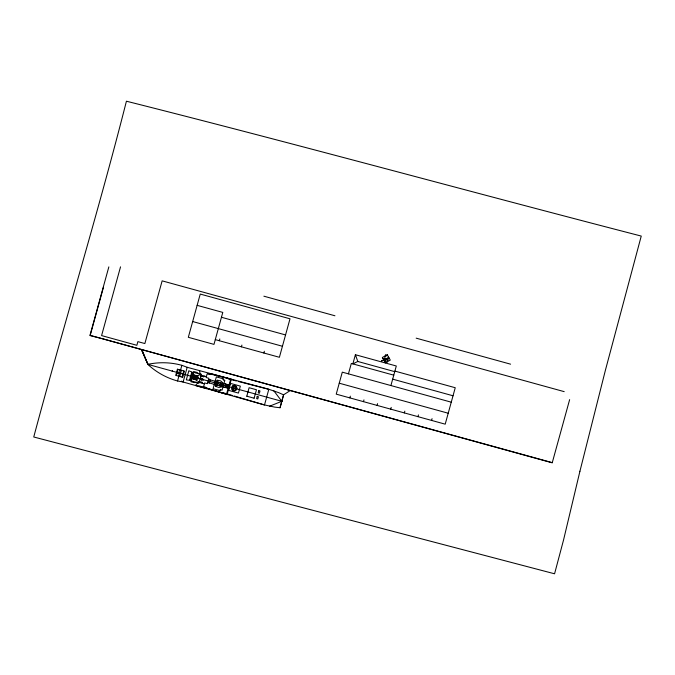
<?xml version="1.0" encoding="UTF-8"?>
<svg xmlns="http://www.w3.org/2000/svg" width="675" height="675" viewBox="0 0 675 675"><rect width="100%" height="100%" fill="white"/><g stroke="black" fill="none" stroke-linecap="round" stroke-linejoin="round"><path stroke-width="1.01" d="M226.8 387.399L227.872 386.421L227.45 385.037M283.593 394.833L280.032 407.742L274.801 407.126L264.499 404.949L183.127 382.016L177.55 380.987A71.634 71.55 -60.8 0 1 147.783 364.357A71.634 71.55 -88.4 0 1 181.87 365.318L187.186 367.293L268.819 389.281L278.783 392.69L283.593 394.833L280.032 407.742M178.47 372.144L178.132 373.385M386.117 358.737L385.189 362.526L384.176 360.323L385.568 354.645L386.243 356.113M195.109 377.798L195.32 377.055L196.197 377.663L195.143 377.73M103.52 287.052L90.205 335.374L552.217 462.839L569.641 399.625M108.844 266.887L89.927 335.534L100.837 338.302M120.53 266.853L101.588 335.585L136.873 345.305L137.877 341.634L144.863 343.558L162.143 280.851L564.199 391.643M176.31 375.519L178.006 369.377M178.588 376.152L180.284 370.001M177.55 380.987L178.9 376.085M180.52 370.212L181.87 365.318M179.744 376.464L181.432 370.322M182.09 377.114L183.786 370.972M187.186 367.293L183.127 382.016L181.415 381.139M189.557 380.101L191.725 372.229M191.354 380.033L190.898 381.704L194.088 382.582L196.813 382.337M193.236 373.207L193.7 371.537L196.889 372.414L199.868 374.473L199.724 374.996M192.443 376.658L192.974 374.718L195.379 375.384L195.151 376.211M196.248 378.996L196.906 376.608M199.564 370.626L200.002 373.41L201.344 374.288L198.872 383.257L197.277 383.332L195.463 385.493L206.736 388.657L206.955 387.872L203.639 386.488L204.618 382.919L207.419 383.695L208.912 378.295L206.111 377.519L207.09 373.958L210.642 374.465L210.862 373.68L230.707 379.021L229.07 384.969M197.699 382.345L199.361 381.476L202.373 382.303L202.129 383.181M200.846 379.164L202.103 379.325L200.737 378.945L202.103 379.325L201.665 379.392M201.015 379.392L201.623 380.025L203.546 379.561L201.319 378.278L200.703 378.54L200.897 379.823L200.543 379.105L203.47 379.856L202.23 379.519L201.623 380.025M201.201 378.709L201.319 378.278L200.652 378.717L203.546 379.561L202.306 379.223L202.053 378.481M204.103 376.026L203.858 376.903L200.846 376.068L199.969 374.119L193.48 372.338L192.291 372.946L190.409 379.772L191.118 380.911L197.606 382.7L199.361 381.476M219.333 340.732L219.822 338.977M209.334 382.987L210.187 379.882M215.882 386.454C213.967 384.674 215.038 380.801 217.586 380.253L220.607 380.869L222.817 382.759L223.374 385.189L221.653 386.986L218.784 387.467L215.882 386.454L216.312 384.868L215.131 383.012M215.182 382.835L217.148 381.839L217.586 380.253M216.81 385.079L217.679 381.915M217.384 385.332L218.303 381.991M219.611 385.965L220.548 382.59M216.312 384.868L221.079 386.117L221.881 383.214L217.148 381.839M220.725 389.762L220.455 390.741L213.097 388.716L216.354 376.886L223.712 378.911L223.442 379.898L224.826 380.278L222.1 390.142L220.725 389.762L219.274 390.42M221.079 386.117L221.957 385.661L222.404 384.05L221.881 383.214M226.125 385.94L226.285 385.374M227.213 386.859L227.374 386.286M227.812 387.695L228.471 385.307M228.15 388.285L226.513 394.242L205.715 387.88M241.422 346.823L241.903 345.068M232.411 389.88L233.542 385.779L236.047 386.826L235.626 389.787L235.094 390.268L232.411 389.88L232.715 386.598L233.542 385.779M233.297 390.007L234.368 386.125M235.094 390.268L236.047 386.826M246.797 396.191L249.1 387.72L256.475 389.753L254.112 398.208M263.866 353.008L264.355 351.253M348.443 373.849L351.312 363.462L393.778 375.165M390.909 385.552L396.301 365.993L355.396 354.721L352.865 363.892L357.801 361.471L394.74 371.647M349.852 397.896L350.342 396.141M363.479 401.65L363.96 399.887M385.762 360.129L385.214 362.112L386.834 362.559L388.479 356.611M377.097 405.397L377.578 403.642M390.715 409.151L391.205 407.396M404.342 412.906L404.823 411.151M417.96 416.661L418.441 414.906M431.578 420.415L432.068 418.66M221.957 385.661L223.02 385.087L222.404 384.05M191.303 379.628L193.354 377.688M192.788 378.447L196.324 379.949L192.755 378.473L195.758 379.299M283.475 394.867L290.157 390.623M222.758 385.518L223.374 385.189L223.012 384.581M177.981 372.262L178.799 372.49L178.268 373.418M226.707 384.826L225.636 385.805L226.058 387.197M269.62 406.19L281.812 401.288L273.856 390.833M195.48 376.591L198.855 375.435M196.577 376.11C186.595 373.621 205.208 377.291 193.632 375.233M147.926 364.39L141.463 349.591L147.926 364.39L141.91 349.709M223.847 387.096L228.876 387.982M207.9 373.418L231.306 379.181L227.112 394.411L208.06 388.589M228.175 378.869L236.301 380.953M238.334 381.476L268.819 389.281L264.499 404.949L234.326 396.039M101.841 338.58L552.285 462.62M263.874 296.19L334.943 315.773M416.171 338.158L510.587 364.179M197.134 305.345L222.792 312.407L213.983 344.377L188.325 337.306L200.247 294.064L290.005 318.794L279.399 357.286L215.291 339.618M382.447 358.374L388.395 360.011M221.451 317.267L285.559 334.935M394.9 371.098L455.245 387.728L445.205 424.17L336.234 394.141L342.293 372.153L451.263 402.182M192.67 321.545L282.437 346.258M392.673 379.148L453.026 395.778M339.247 383.198L448.217 413.227M193.379 372.684L188.823 370.761L186.317 379.873L191.211 380.557M201.091 375.19L206.347 376.642M179.828 370.052L181.575 370.533M223.923 383.552L230.15 385.273L230.656 383.451L240.351 386.125L238.435 393.069L228.741 390.403L229.238 388.581L223.003 386.868M208.592 379.443L215.148 381.248M229.534 385.594L224.758 383.788M192.898 376.675L195.286 377.333M147.783 364.357L190.637 376.161M191.346 376.355L227.872 386.421M228.142 386.497L281.99 401.338M178.225 373.157L179.305 373.452M179.213 373.68L177.77 373.03M207.74 382.548L214.296 384.353M191.903 378.599L194.307 379.266M199.117 382.354L204.382 383.805M246.772 396.183L254.137 398.216M222.252 392.47L232.31 395.44M203.048 387.062L206.061 387.982M198.779 385.762L203.732 387.273M195.016 378.278L197.319 380.995M222.531 378.591L223.442 379.898M355.396 354.721L357.801 361.471M192.991 373.528L193.759 376.245M172.277 371.309L172.454 370.82L172.277 371.309M579.926 471.243L563.566 539.916L554.572 573.792L33.75 436.987C63.72 324.802 97.867 213.781 126.419 101.208C298.451 144.551 469.496 191.666 641.25 236.073L605.433 370.119L579.926 471.243M177.415 369.217L175.719 375.359L182.714 377.291L184.41 371.14L177.415 369.217M192.409 375.368L191.751 377.755L197.75 379.325L198.366 377.097L192.409 375.368M257.226 396.402L256.627 398.63L257.808 398.959L258.424 396.74L257.226 396.402M258.812 390.665L258.204 392.892L259.394 393.221L259.993 390.994L258.812 390.665M232.521 386.032L231.593 387.45L231.668 389.146L232.723 390.471L234.36 390.918L235.946 390.327L236.883 388.91L236.807 387.214L235.744 385.889L234.115 385.433L232.521 386.032M387.239 354.712L382.337 357.497L385.383 362.863L390.285 360.079L387.239 354.712M386.446 358.543L381.367 361.058L388.969 357.851L386.446 358.543"/></g></svg>
